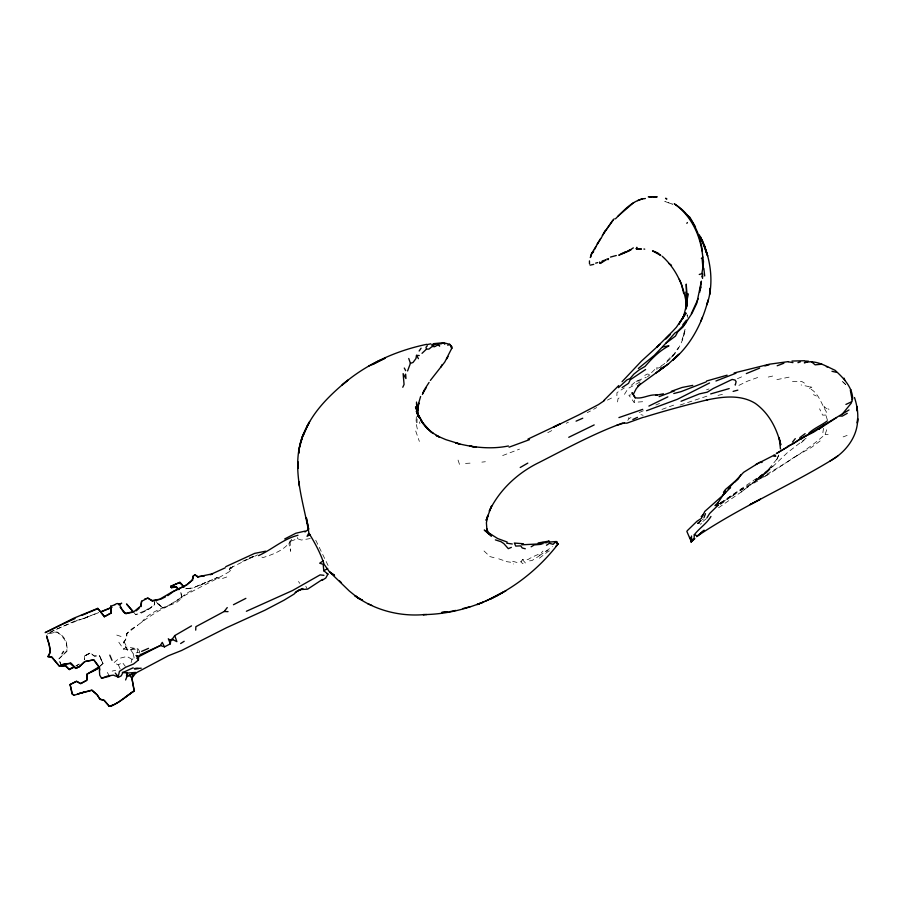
<?xml version="1.0" encoding="UTF-8"?>
<svg xmlns="http://www.w3.org/2000/svg" width="903" height="903" viewBox="0 0 903 903"><rect width="100%" height="100%" fill="white"/><g stroke="black" fill="none" stroke-linecap="round" stroke-linejoin="round"><path stroke-width="0.68" stroke-dasharray="4.51 3.39" d="M616.873 395.706L616.975 392.602L624.368 387.929M417.118 418.969L416.904 422.672L416.723 418.62M84.622 656.154L84.385 659.766L84.476 655.849L90.244 652.88L93.901 655.691L89.894 653.129L84.622 656.154L89.894 653.129M248.562 558.968L231.382 567.479L230.57 570.899C210.094 583.462 187.44 591.962 168.003 606.229C152.742 613.103 140.067 623.341 126.984 633.5L126.68 637.981L123.576 642.722L127.323 650.115L138.136 648.918L139.751 651.763M154.91 600.247L154.266 604.841L148.081 609.694L141.613 612.956L135.258 614.74L148.498 609.243L154.368 604.886L154.639 602.561M617.573 401.903L618.002 398.72L621.806 396.101M822.881 432.74L823.705 426.826M827.408 420.155L825.884 415.053L826.335 411.824C821.233 403.855 818.626 392.523 809.415 388.392L809.144 386.665L801.153 384.949M666.448 362.295L670.387 358.841L670.669 357.012L664.574 363.728M682.07 339.878L682.736 339.731L682.07 339.878L685.309 328.466C683.729 339.923 678.48 350.669 670.387 358.841M123.576 642.722L126.578 637.653L126.33 633.94L131.319 629.21L137.527 625.203M683.39 336.503L685.151 328.952M642.631 401.722L634.075 402.343L634.628 400.085M131.127 662.61L132.007 659.348L134.197 658.242L137.843 658.422M672.588 356.256L678.413 347.52M720.233 503.964C753.903 478.996 793.613 462.392 825.105 434.422L826.482 430.471L826.132 427.943M290.044 540.953L290.676 551.315L288.937 543.651L291.771 539.17C285.935 549.588 273.936 554.171 262.908 557.591L260.798 556.451M776.873 459.345L779.391 453.577L776.873 459.345L777.765 458.047L767.595 470.373L771.376 467.054L755.518 479.956L768.848 470.045L719.635 503.468M230.57 570.899L229.306 569.443L230.344 567.219L232.477 565.775M624.447 394.34L628.161 388.425L642.789 380.502M700.615 524.519L701.36 523.164M141.489 622.585C147.618 613.668 159.165 609.435 168.85 605.145C178.004 601.545 184.28 593.361 193.502 589.806M627.788 420.369L629.007 418.394L633.782 416.509M512.667 561.271L516.888 562.456L521.087 561.745L522.465 559.612L527.939 559.578C532.115 556.745 536.777 555.266 541.292 552.941L542.929 551.101M671.414 357.272L673.017 354.868M529.553 560.842L531.867 560.605L536.472 557.727L539.328 555.774L541.292 552.941M61.618 665.985L58.876 658.93L66.935 650.736L66.45 642.326C62.894 633.725 55.218 628.736 46.753 634.369L57.036 631.818M706.372 518.627L701.168 522.814L697.647 523.684L699.577 521.641M765.62 473.285L772.878 466.038L766.737 472.314L752.605 483.477L766.737 472.314L787.247 452.798L806.435 437.932M539.328 555.774L552.422 546.631M99.973 666.211L103.055 663.423L100.199 665.962L102.931 663.389L99.578 655.815L94.059 656.052L99.578 655.815L102.931 663.389L99.307 655.702M661.594 366.934L658.039 368.119L656.763 367.611L649.663 374.463L647.169 374.045L643.602 376.066M56.765 631.739L61.596 635.509L66.45 642.326L67.465 650.86L58.876 658.93M697.647 523.684L701.462 520.184M539.384 558.189L548.392 551.281L550.627 550.491M801.175 442.775L804.054 440.235M181.887 598.079L180.645 591.363L181.887 598.079L176.525 602.628L162.675 607.945L157.551 603.52L155.271 600.066M820.15 440.957L811.47 447.391L796.074 456.094M647.474 376.811L649.855 374.801M631.22 385.333L636.051 381.269L646.243 377.285M766.737 472.314L741.126 492.079L717.129 508.75M757.752 480.983L736.092 493.027L718.495 505.906M607.459 400.097L614.142 396.722M229.306 569.443L234.87 565.075M697.285 523.277L701.383 520.105M148.498 609.243L154.368 604.886M741.126 492.079L748.395 486.649M697.805 523.187L703.392 519.146M664.224 363.898L658.039 368.119M719.691 503.569L724.353 500.409L718.427 504.348M727.423 498.377L736.092 493.027M795.724 456.263L769.503 473.759L752.007 483.161M721.802 502.531L727.208 498.964M126.33 633.94L126.984 633.5M731.565 496.537L735.832 493.738M144.062 611.365L149.706 607.73M763.498 477.247L769.503 473.759M741.115 489.347L742.018 488.771M118.824 642.236L123.463 649.088L126.815 646.988L138.136 648.918M132.007 659.348L126.951 656.447L119.106 658.434L113.767 662.825L118.417 664.845L122.39 662.486L125.314 666.346M76.112 665.974L79.227 664.145M75.897 665.94L79.069 664.111M593.587 409.296L596.68 407.569M249.815 558.426L256.712 555.243M254.849 556.248L257.502 554.86M199.89 585.415L217.104 577.627L193.095 587.966L185.386 588.688L192.542 588.045L205.545 582.48M547.76 432.684L552.602 430.167M587.243 412.671L590.449 411.012M825.884 415.053L822.61 415.132L819.585 408.811M566.26 423.27L568.405 422.198M83.866 618.758L89.848 615.857M809.415 388.392L811.842 387.218L809.144 386.665M242.58 561.327L248.133 558.697M310.271 538.56L301.297 540.039L297.482 538.719L290.45 541.326M847.116 435.427L843.12 436.894M74.96 620.971L50.918 631.829M123.463 649.088L130.585 649.607L133.463 648.343M50.196 632.213C65.84 624.526 81.981 619.21 98.077 612.889M249.397 558.144L253.19 556.508M639.211 412.536L645.431 409.838M655.894 404.995L659.517 403.438M737.435 378.673L742.289 376.585M661.978 409.398L675.105 404.612M249.352 558.099L254.454 555.955M75.987 620.564L81.925 619.108L98.585 612.516M502.655 455.552L519.485 449.141M702.229 519.507L703.437 519.044M680.094 405.029L709.656 395.254M757.64 377.522L747.673 381.089L738.631 385.502L734.884 384.452M226.755 576.994L220.592 579.128L216.743 577.807L219.124 577.638M706.552 389.78L708.957 388.956M545.468 551.428L548.019 550.638M776.896 379.632L789.662 377.036M130.585 649.607L133.159 653.58L139.333 652.135L141.105 655.239M112.175 671.098L115.708 670.263M768.261 377.059L774.955 375.513M718.032 395.356L724.725 393.9M631.073 394.814L628.883 395.232L634.075 402.343M828.13 434.354L825.105 434.422M636.051 381.269L641.435 380.648M481.886 462.122L485.362 461.738M185.578 588.79L193.095 587.966M792.507 381.664L801.559 381.359L805.837 383.956M465.542 463.408L470.858 463.092M230.344 567.219L231.382 567.479M498.761 558.822L506.944 561.7L511.82 562.422L513.581 564.036M640.927 414.669L643.117 415.278M826.696 408.698L823.92 406.722L828.988 409.341M116.758 635.08L122.108 636.818M813.434 394.645L816.368 396.011M157.551 603.52L162.675 607.945L156.016 601.116M484.042 550.988L489.968 556.598L494.11 557.715L495.51 559.589M845.501 384.441L841.438 380.558L845.693 384.554M522.465 559.612L525.862 563.483L522.51 563.54L521.087 561.745M134.062 612.64L135.552 614.548M298.441 581.509L299.875 583.428M107.254 672.442L109.703 676.2M628.623 417.705L629.007 418.394M123.869 641.367L126.815 646.988L127.323 650.115M315.745 540.208L328.082 565.481M305.801 586.171L307.065 588.711M59.609 661.639L61.325 665.601M118.417 664.845L120.359 669.495M415.719 431.024L419.364 441.409M458.058 460.09L460.214 466.512M419.353 421.825L419.94 423.665M688.018 317.867L687.093 314.695L687.318 317.427M417.333 428.97L416.001 423.067L416.43 414.996M133.159 653.58L134.197 658.242M137.188 648.331L137.64 652.564M656.763 367.611L656.944 369.519M297.426 537.432L297.482 538.719M672.475 204.168L664.822 201.448L672.475 204.168"/><path stroke-width="1.35" d="M87.185 677.6L87.004 674.157L97.016 669.021L98.98 667.148M416.509 402.061L417.355 413.969L418.213 405.086M417.434 408.314L417.434 406.813L417.423 412.694L418.055 406.09L417.412 411.407M686.382 305.033L686.325 291.737L686.517 307.009M694.881 538.628L691.077 541.981L690.073 537.33M416.509 403.596L417.175 412.129M774.029 455.214L773.995 456.241L775.79 456.297L775.09 454.999L774.029 455.214L755.709 464.594M702.545 278.417L702.534 273.474L699.261 274.478M710.954 516.493C706.507 523.819 699.328 528.176 694.283 534.79L694.125 538.459L691.077 541.981M195.714 630.125L195.861 626.693L224.204 611.489L227.251 607.572M699.723 292.245L701.394 281.138L696.732 303.431L692.138 313.036L683.029 326.976L677.826 331.706L675.489 336.063L665.804 343.298L654.325 355.364L638.353 368.469M433.135 343.704L443.486 342.711L449.66 344.325L451.782 346.887L451.681 348.456L444.773 362.047L430.359 380.423M687.07 301.523L687.872 293.633L686.314 307.844L686.664 301.275M706.993 517.746L709.656 513.457L717.953 505.353L718.145 502.519L722.942 495.307L730.55 487.53L728.755 488.004L728.292 489.302M86.801 680.286L80.785 683.661L76.541 681.291L70.028 684.576L76.541 681.291L80.401 683.594L86.801 680.286L87.196 674.857M686.291 308.374L686.641 303.532M115.279 673.107L117.469 675.737L118.586 675.173L119.422 671.392L125.675 667.238L133.588 663.987L138.396 660.037L138.644 656.741L160.373 645.51L162.258 642.349L164.504 646.875L170.351 643.828L170.633 640.791L168.319 638.748L170.351 643.828M141.071 606.613L141.602 601.24L144.909 599.569M702.376 251.35C700.164 232.703 690.671 213.684 674.236 203.818C691.709 215.84 700.818 236.417 702.794 256.971L702.082 258.224L702.895 267.502L701.936 273.157M295.258 592.345L302.877 588.496L297.493 590.822L294.028 594.106L284.016 600.213L264.94 610.214L226.484 627.743L181.571 650.499L168.24 655.804L135.868 672.995L126.544 676.031L126.939 672.43M193.016 578.507L193.31 575.877L195.037 574.895L198.186 576.701L204.36 575.99M420.617 396.485L418.416 404.036M686.314 307.844L686.811 303.589L683.39 317.348L684.982 312.923L682.329 319.154L684.158 315.203L678.819 324.29L682.307 318.928M417.784 408.675L418.258 405.187M849.001 409.973L776.332 453.577L787.845 446.771M605.281 231.01L602.369 235.559L605.281 231.01L604.186 232.252M691.314 541.665L691.54 535.998M842.228 414.184L851.19 403.235L852.703 398.392C852.139 386.766 843.188 377.736 835.049 370.286C825.602 366.031 815.307 359.304 804.325 362.803L808.49 361.223L804.708 361.008M419.252 355.545L416.52 355.353L415.933 358.604L412.998 362.498L410.436 363.322L407.58 370.952M416.701 412.389L417.321 409.68M735.268 385.118L736.126 381.676L735.065 380.05L732.141 379.441L713.054 388.572L707.331 392.15L699.498 393.866L681.031 401.271M357.622 597.73L362.475 600.235L357.622 597.73L349.337 591.036L329.505 571.87L334.46 575.324L329.505 571.87L324.087 564.296C320.689 553.483 314.933 542.872 308.961 533.267C303.374 500.872 290.19 466.716 303.295 434.208L298.938 449.468L298.735 453.374C299.514 442.346 303.634 431.792 309.368 422.435L306.839 427.029M159.752 599.411L152.663 600.98L147.957 598.147L144.74 599.208L147.844 598.102L151.783 600.608L159.662 599.231L172.338 591.815L186.086 585.336L192.226 580.019L193.31 575.877L195.138 574.951M441.217 366.855L441.736 364.925M591.488 254.048L593.655 251.576L591.679 253.393L590.415 257.457L591.679 253.393L602.041 236.586M111.035 613.148L110.753 606.274L111.035 613.148L104.296 616.749L97.761 608.362L73.832 618.183L45.15 632.608L61.381 624.774M702.895 267.502L703.482 261.689L702.794 256.971M702.557 274.557L702.082 277.04L702.624 276.318M665.804 343.298L674.925 332.993L677.634 331.356L685.93 322.743M301.523 439.727L302.55 436.544M126.544 676.031L127.515 673.096L135.574 672.408L126.871 676.753L125.607 679.959M486.209 520.557L487.97 515.286L486.401 522.758L486.988 530.874L486.604 528.616L489.076 534.147M417.796 407.208L419.161 403.223M487.62 516.302L486.254 520.094L491.683 505.782L489.268 511.166C499.517 489.686 517.972 472.698 539.238 462.415C566.621 448.452 593.768 433.575 622.754 423.01M728.755 488.004L743.598 472.337L759.513 462.392L762.098 462.426M704.001 517.645L705.491 513.683M700.83 321.186L702.342 317.438M556.779 543.29L557.298 542.048L556.372 541.518L548.832 542.116L549.487 541.405L548.821 541.134L538.165 542.94M132.764 675.354L131.793 677.679L134.197 690.84C126.127 696.224 118.857 703.719 109.319 706.315L104.082 700.468L100.052 699.385L96.96 694.621L91.858 690.073L77.534 693.989L92.004 690.332L97.366 695.017L100.052 699.385M699.769 290.202L701.078 287.052M636.254 248.697L636.863 247.298L636.92 249.296L641.446 249.025L636.254 248.697L636.92 249.296M608.035 259.725L608.532 258.619M402.783 387.263L404.07 384.441L403.122 373.639L405.944 378.526L405.639 374.124M422.378 394.509L424.489 389.893M50.015 652.372L47.949 656.65L51.979 657.057L59.44 666.222L64.169 664.394L70.897 663.254L75.852 668.412L79.554 666.549L84.656 661.718L79.419 666.527L75.852 668.412L70.897 663.254L63.233 664.123L59.44 666.222L51.415 656.944L47.949 656.65C53.063 650.792 47.78 642.575 46.584 635.893L49.022 643.579L50.116 651.165M690.073 538.922L686.844 531.382L687.465 530.512L696.868 521.358L701.326 518.435L704.803 511.403L722.942 495.307M429.06 382.443L425.008 388.741M307.889 425.02L303.227 435.528C311.377 412.705 329.539 395.277 347.79 380.197L342.068 385.073C365.896 364.225 395.875 350.714 426.735 344.325M424.478 389.814L422.886 393.019L426.16 387.793M307.167 426.419L309.616 421.498M594.445 249.668L595.991 246.632M635.181 397.839L633.274 394.397L636.322 388.55L640.554 383.696L637.642 386.326L668.536 363.807L678.988 354.19L672.848 360.162C691.122 344.923 702.252 322.698 708.133 299.977L706.891 304.819C714.228 283.621 710.853 260.256 702.173 239.984M446.838 358.784L448.023 356.516M308.6 533.447L307.065 536.314L310.226 534.52M323.421 560.684L319.673 563.201L323.172 564.296L323.805 570.809L327.947 574.071L325.78 578.01L322.157 580.324M691.359 313.544L698.324 298.475M612.855 220.163L605.258 231.157L614.153 218.786M598.396 242.173L597.233 244.115L600.619 238.527M740.832 474.809L738.236 479.019L734.828 482.021M62.036 653.795L63.526 651.447M684.666 315.215L686.054 313.07L676.381 327.27L672.746 331.187L656.921 347.057L659.867 344.303L641.367 361.2L622.065 381.698M725.47 491.187L723.111 494.742L725.594 492.666M686.844 223.346L687.397 222.533M419.139 351.019L421.08 348.197M170.295 640.046L172.428 638.884L174.764 635.588L191.515 625.869M850.897 389.611L850.355 390.356L852.116 399.577M723.45 492.293L725.583 489.381L735.065 481.367M546.496 545.254L549.396 543.279L553.087 544.34L555.401 542.15L558.257 543.775C526.212 585.595 476.445 614.017 423.112 614.627L426.713 614.559M99.759 699.001L104.195 700.254L109.319 706.315L112.796 705.378L118.824 701.891L134.197 690.84L131.906 678.119L135.868 672.995M682.815 324.741L686.449 320.125M792.495 442.098L795.272 438.632M558.257 543.775L556 546.134M427.266 345.849L425.968 347.305L426.487 349.111L422.028 353.333M615.44 218.842C623.894 210.422 632.856 199.868 645.397 198.502M701.213 516.651L703.392 514.315M718.145 502.519L714.973 505.545L717.953 505.353M617.991 216.156L633.635 202.633M618.487 387.647L626.93 379.903L630.034 378.549L633.85 374.124L639.098 369.925L645.035 366.449C651.932 358.491 659.201 350.928 668.942 345.86L662.825 346.854M618.747 385.558L603.802 400.548M97.343 668.513L99.206 666.809L87.004 674.157L87.151 679.112M178.907 589.58L176.299 586.894L171.547 587.74L170.791 586.273L179.889 582.367L184.02 586.95M136.15 610.868L139.096 608.317M694.283 534.79L697.59 535.897L704.238 530.219L696.529 536.642C738.846 507.926 786.174 487.518 829.936 461.117C845.276 452.753 857.974 436.68 857.636 418.597L857.319 423.157C858.618 414.556 857.161 405.752 854.52 397.534M600.371 263.428L599.705 262.231L600.371 263.428L606.094 259.861L602.199 260.944M621.874 253.404L618.758 255.244L627.822 251.474L633.33 247.862M664.337 366.799L656.966 372.25M827.272 420.911C821.414 425.415 814.551 427.92 808.919 433.079M655.725 373.21L668.536 363.807M124.896 697.477L134.445 690.637M138.396 660.037L136.274 655.533L138.103 656.56L140.947 654.393L160.373 645.51L164.504 646.875M799.832 437.628L805.126 433.643M664.45 366.37L659.641 369.937L663.75 366.923M824.315 425.087L818.716 429.23L836.562 417.615M167.789 595.653L173.523 591.442L187.056 584.625L192.87 579.816L192.226 580.019M799.945 438.937L793.918 443.317L787.709 446.296M322.484 579.421L307.641 589.151L300.925 589.535L297.493 590.822M304.932 531.969L308.657 529.305L306.331 517.78L308.634 528.977M627.822 251.474L631.174 249.679M818.592 428.767C812.982 433.406 806.074 435.212 800.081 439.4L806.3 435.404M604.57 400.447L598.463 404.589L578.891 414.849L553.37 427.277M622.099 387.579L628.544 383.324L630.249 379.768L645.6 369.508M829.936 461.117L837.758 455.981M548.821 541.134L546.304 542.793L542.443 542.545L540.457 544.385L534.328 544.904L531.145 546.789M180.634 643.534L184.178 641.288M600.202 263.112L602.199 261.893M323.805 570.809L327.71 568.472M520.218 467.494L527.803 463.115M505.962 590.765L489.787 599.174L503.106 592.289M104.296 616.749L111.114 612.866M378.188 361.268L372.329 364.586L385.062 358.22L368.706 366.087M284.705 538.944L295.834 533.244L305.124 531.088M496.537 596.036L503.581 592.063M847.262 413.337L842.239 416.125L839.858 416.001M709.532 382.985L677.442 399.261L646.514 410.73M245.876 598.362L233.459 604.717M648.907 406.068L667.87 396.857M372.081 364.462L381.303 359.642M91.35 671.967L97.016 669.021M490.216 599.276L496.752 595.912M160.937 599.152L165.509 596.815M258.506 555.638C272.119 549.577 283.226 538.899 297.99 535.276M69.339 669.563L65.603 665.477L61.325 665.601L65.095 665.714L69.339 669.563L74.046 667.204M559.792 424.038L527.984 439.084M568.743 437.3L594.185 424.918M170.633 640.791L172.868 639.663L176.864 641.638L174.764 635.588M686.596 306.072C684.474 287.391 676.674 269.286 662.249 256.294M627.675 251.023L630.328 249.702M554.047 426.882L560.492 423.721M62.442 624.255L75.028 618.566M434.704 346.56L438.136 344.901L439.682 346.018L437.594 343.874L431.51 344.946L434.704 346.56L432.006 346.605L428.925 349.089L426.487 349.111M485.803 601.093L489.787 599.174M622.054 253.72L626.547 251.565M447.73 345.239L449.66 344.325L451.782 346.887M845.908 404.431L851.743 401.711M632.845 419.489L637.439 417.367M521.832 544.802L543.019 543.708M119.241 604.333L121.702 603.238L118.383 604.683M746.318 373.594L759.626 368.142M141.624 651.379L148.51 648.365M616.297 255.493L610.473 257.084M101.791 611.613L111.983 607.347M576.08 421.148L582.751 418.224M175.159 584.422L179.889 582.367L183.862 586.871M88.889 612.448L97.772 608.678M225.739 566.689L254.635 553.392L265.685 551.18M246.384 611.275L292.617 590.494L320.091 574.884L323.906 575.324M101.057 611.658L111.441 607.471M175.261 584.467L170.791 586.273M225.253 567.818L211.72 573.981L197.554 576.893L195.037 574.895M68.56 669.337L73.775 667.148M511.358 547.376L508.299 548.652L503.84 543.595L500.951 541.665L495.363 539.881M637.642 200.624L642.564 198.592M623.036 252.93L626.513 251.508M81.902 615.327L87.693 612.968M706.146 381.901L681.02 391.654L673.762 393.527M110.753 606.274L115.076 604.649M133.147 667.802L122.955 672.487L121.228 675.862L118.632 677.171L113.326 675.151L107.683 675.997L101.542 678.266L99.691 675.117L99.24 667.373L93.641 659.811L85.029 661.538L93.889 659.867L99.488 667.43L99.849 669.958M643.421 417.242L626.885 423.168L624.131 423.067M79.419 666.527L75.559 668.017L70.118 663.355M777.19 365.771L783.838 363.243M529.485 439.659L509.078 447.177M114.952 604.604C121.16 599.818 120.404 612.403 126.093 613.6L132.572 612.257M715.944 381.01L735.945 373.232M85.164 691.642L74.114 695.276L72.105 693.989L70.186 684.937L72.364 694.023L74.114 695.276M671.301 391.338L682.07 387.466L692.804 385.378M674.53 390.886L659.134 396.62M797.959 362.667L800.442 361.798M618.916 417.604L642.71 409.364M710.661 393.922L729.195 388.583M616.546 425.437L624.233 422.965M644.415 417.13C665.319 410.651 686.506 404.939 707.681 399.769L706.417 400.074C722.479 396.643 740.573 394.284 755.269 403.37C769.153 413.326 776.828 428.564 780.779 444.795L779.165 437.774L780.463 448.938M197.554 576.893L198.186 576.701M706.564 381.021L727.118 375.185M734.162 372.962L769.537 364.18L788.184 361.629M701.371 258.427L702.082 258.224M764.886 365.941L769.198 364.744M595.664 263.145L597.73 262.581M733.112 391.405L737.853 390.13M821.888 364.202L815.127 364.835L811.391 361.674M462.878 608.566L470.124 606.703M109.703 676.2L101.542 678.266M210.185 574.714L212.476 574.161M426.905 344.664L430.844 343.806M120.088 607.256L125.506 613.397L133.983 611.602L140.642 606.116L141.602 601.24M449.491 611.726L455.643 610.417M655.781 395.3L663.434 393.81M508.389 445.98C490.905 449.547 472.822 447.448 455.665 442.989L459.774 443.949L445.868 439.648L436.138 435.472L439.614 437.12L430.855 431.815L421.193 421.103L425.381 426.555L433.18 433.508L426.645 427.932L427.864 429.207L422.502 422.604L416.317 411.396L423.168 423.642L417.637 413.597L418.732 417.051M109.037 705.932L112.796 705.378M61.618 665.985L65.603 665.477M171.547 587.74L171.254 586.149L171.277 587.345L175.882 586.769L178.738 589.524M171.277 587.345L176.299 586.894L178.026 588.79M653.14 196.956L657.17 196.843L649.212 196.877M424.173 614.604C400.006 616.693 375.151 610.36 355.477 596.07L359.518 598.813L354.755 595.574L356.188 596.544M138.69 668.559L134.389 668.626L137.391 668.434M134.389 668.626L141.24 668.209M791.987 361.053L803.997 360.76M648.286 196.91L651.989 196.809M437.594 343.874L441.161 343.817L443.486 342.711L444.795 344.235M224.204 611.489L228.041 611.636M523.526 543.753L514.27 543.053M657.124 395.108C649.663 393.787 642.834 399.307 635.181 397.749L631.953 392.737L633.274 394.397M593.756 264.376L590.099 265.155M506.752 543.211L512.294 543.99M826.392 366.708L827.6 366.878M122.311 672.363L127.515 673.096M643.918 249.036L644.719 249.149M788.319 361.81L792.969 362.622M470.937 446.285L476.141 447.324L469.549 445.992M831.979 371.302L836.043 372.217M525.298 548.776L522.25 547.974L520.704 545.863L515.748 546.089L514.608 543.617M327.089 573.845L327.947 574.071M606.951 258.913L608.193 259.251M507.193 542.06L497.7 538.549L484.245 530.061L488.636 533.831M138.103 656.56L138.644 656.741L136.274 655.533M125.506 613.397L126.093 613.6M371.765 605.349L367.814 603.746M151.783 600.608L152.663 600.98M691.1 538.809L693.199 539.701M671.516 265.268L668.683 263.371M488.026 532.747L491.638 535.197L490.882 534.666M179.629 582.604L181.684 584.185M687.465 215.309L689.903 217.318L695.491 226.992M489.494 534.576L491.221 536.066M339.551 580.911L341.447 582.706M491.266 535.851L487.913 532.431L488.839 533.955M97.761 608.362L104.545 616.512M129.603 675.579L131.906 678.119M133.328 611.692L126.522 603.96L133.068 611.749M416.52 355.353L418.45 358.683M172.428 638.884L172.868 639.663M404.296 368.04L405.684 370.648M700.796 237.128L707.647 255.989L704.013 244.657L705.006 247.411L699.306 234.814M679.293 279.298L681.313 283.565L683.752 293.61M109.816 655.149L111.995 660.307M844.034 378.131L844.858 380.321M408.754 358.491L410.436 363.322M705.446 249.578L706.914 253.89M416.08 408.653L415.515 406.835L418.857 417.457M703.832 268.326L704.701 275.957M117.469 675.737L117.785 677.002M299.412 486.243L298.712 481.604L299.074 484.606M417.491 414.59L417.22 410.775L418.01 416.362M417.22 410.775L417.908 415.719L417.051 408.935M686.912 298.566L686.257 284.118L686.754 297.335M686.02 301.974L686.393 308.882M589.445 260.888L589.512 263.924M710.164 288.339L709.589 294.48L710.164 288.339M669.879 334.753L665.861 338.772L669.879 334.753M760.326 499.257L750.19 504.529L760.326 499.257M479.109 603.712L476.931 604.592L483.839 601.996L479.109 603.712M447.674 611.782L441.646 612.505L447.674 611.782M666.121 198.502L665.556 198.344L666.877 198.999L666.121 198.502M654.54 251.587L652.53 250.865L660.827 255.515L657.745 252.919L654.54 251.587M451.681 348.456L451.274 346.842L451.681 348.456M857.161 409.104L856.834 406.406L857.41 411.181L857.161 409.104M297.922 465.079L297.708 461.557L297.934 468.488L297.922 465.079"/></g></svg>
